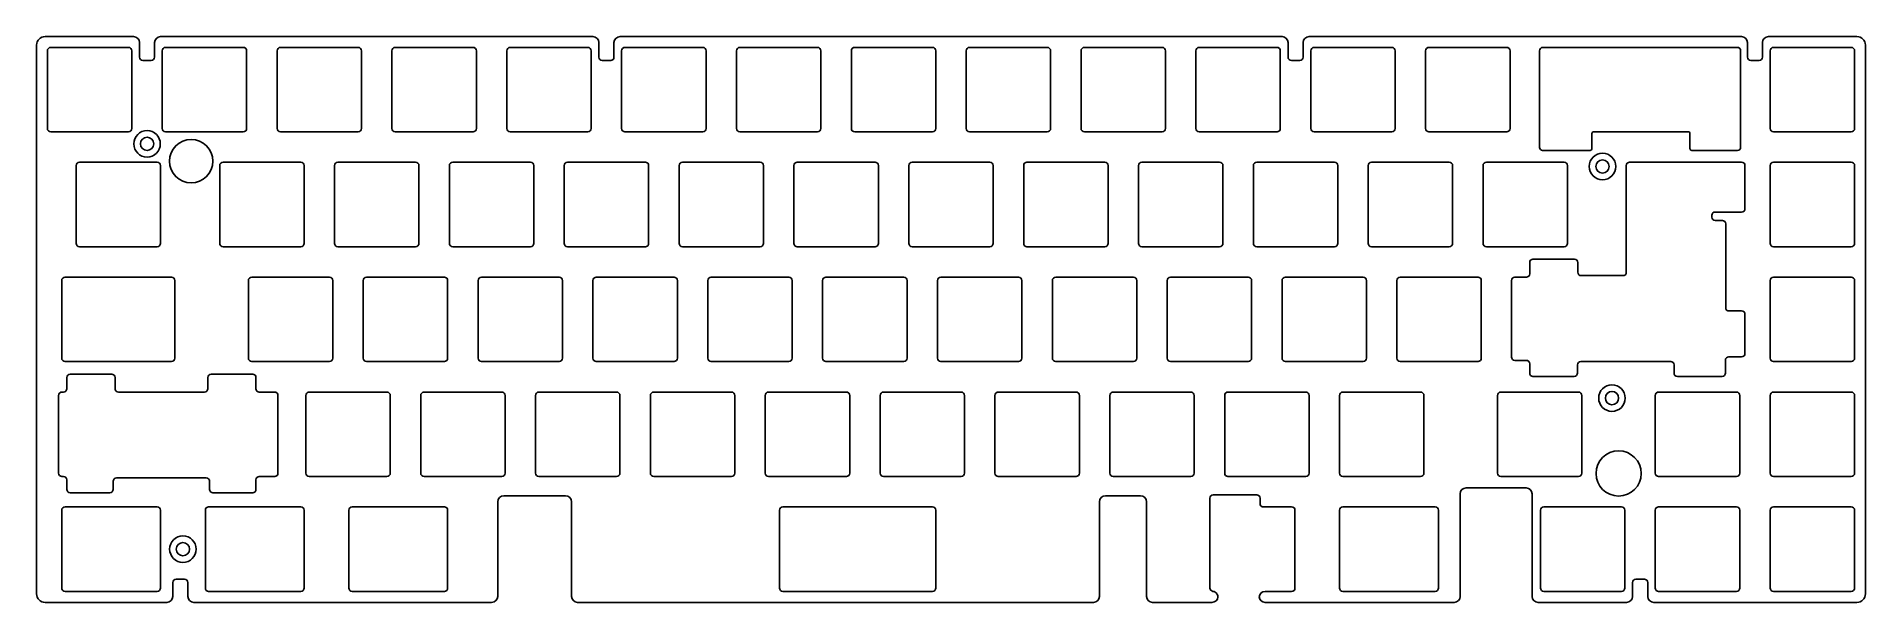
# Model space of a CAD drawing. Header units: millimetres. Extents: x 1 to 304, y -125 to -31.
import ezdxf

# ---------------------------------------------------------------- set-up
doc = ezdxf.new("R2010")
doc.units = ezdxf.units.MM
doc.layers.get('0').update_dxf_attribs({"linetype": 'CONTINUOUS'})

msp = doc.modelspace()

# ---------------------------------------------------------------- linework, layer by layer
for p, q in [((1.14, -32.56), (1.14, -123.58)), ((17.21, -31.16), (2.54, -31.16)), ((18.21, -34.56), (18.21, -32.16)), ((20.71, -32.16), (20.71, -34.56)), ((93.41, -31.16), (21.71, -31.16)), ((94.41, -34.56), (94.41, -32.16)), ((96.91, -32.16), (96.91, -34.56)), ((207.71, -31.16), (97.91, -31.16)), ((208.71, -34.56), (208.71, -32.16)), ((211.21, -32.16), (211.21, -34.56)), ((283.91, -31.16), (212.21, -31.16)), ((284.91, -34.56), (284.91, -32.16)), ((287.41, -32.16), (287.41, -34.56)), ((293.67, -31.16), (288.41, -31.16)), ((303.08, -31.16), (293.67, -31.16)), ((304.48, -123.58), (304.48, -32.56)), ((20.16, -35.11), (18.76, -35.11)), ((96.36, -35.11), (94.96, -35.11)), ((210.66, -35.11), (209.26, -35.11)), ((286.86, -35.11), (285.46, -35.11)), ((238.26, -105.99), (248.18, -105.99)), ((77.62, -122.15), (77.62, -108.3)), ((78.62, -107.3), (88.88, -107.3)), ((89.88, -108.3), (89.88, -122.15)), ((177.43, -122.15), (177.43, -108.3)), ((178.43, -107.3), (184.24, -107.3)), ((185.24, -108.3), (185.24, -122.15)), ((195.76, -122.6), (195.76, -107.7)), ((196.31, -107.15), (203.51, -107.15)), ((204.06, -107.7), (204.06, -108.6)), ((204.61, -109.15), (209.31, -109.15)), ((237.26, -123.98), (237.26, -106.99)), ((249.18, -106.99), (249.18, -123.98)), ((209.86, -109.7), (209.86, -122.6)), ((24.28, -121.13), (25.68, -121.13)), ((266.41, -121.13), (267.81, -121.13)), ((23.73, -123.98), (23.73, -121.68)), ((26.23, -121.68), (26.23, -123.98)), ((77.62, -123.98), (77.62, -122.15)), ((89.88, -122.15), (89.88, -123.98)), ((177.43, -123.98), (177.43, -122.15)), ((185.24, -122.15), (185.24, -123.98)), ((209.31, -123.15), (204.91, -123.15)), ((265.86, -123.98), (265.86, -121.68)), ((268.36, -121.68), (268.36, -123.98)), ((2.54, -124.98), (22.73, -124.98)), ((27.23, -124.98), (76.62, -124.98)), ((90.88, -124.98), (176.43, -124.98)), ((186.24, -124.98), (196.09, -124.98)), ((204.91, -124.98), (236.26, -124.98)), ((250.18, -124.98), (264.86, -124.98)), ((269.36, -124.98), (303.08, -124.98))]:
    msp.add_line(p, q)
for points in [[(3.48, -32.95), (16.38, -32.95, -0.414214), (16.93, -33.5), (16.93, -46.4, -0.414214), (16.38, -46.95), (3.48, -46.95, -0.414214), (2.93, -46.4), (2.93, -33.5, -0.414214)], [(35.98, -33.5), (35.98, -46.4, -0.414214), (35.43, -46.95), (22.53, -46.95, -0.414214), (21.98, -46.4), (21.98, -33.5, -0.414214), (22.53, -32.95), (35.43, -32.95, -0.414214)], [(55.03, -33.5), (55.03, -46.4, -0.414214), (54.48, -46.95), (41.58, -46.95, -0.414214), (41.03, -46.4), (41.03, -33.5, -0.414214), (41.58, -32.95), (54.48, -32.95, -0.414214)], [(74.08, -33.5), (74.08, -46.4, -0.414214), (73.53, -46.95), (60.63, -46.95, -0.414214), (60.08, -46.4), (60.08, -33.5, -0.414214), (60.63, -32.95), (73.53, -32.95, -0.414214)], [(79.13, -46.4), (79.13, -33.5, -0.414214), (79.68, -32.95), (92.58, -32.95, -0.414214), (93.13, -33.5), (93.13, -46.4, -0.414214), (92.58, -46.95), (79.68, -46.95, -0.414214)], [(98.18, -46.4), (98.18, -33.5, -0.414214), (98.73, -32.95), (111.63, -32.95, -0.414214), (112.18, -33.5), (112.18, -46.4, -0.414214), (111.63, -46.95), (98.73, -46.95, -0.414214)], [(117.23, -46.4), (117.23, -33.5, -0.414214), (117.78, -32.95), (130.68, -32.95, -0.414214), (131.23, -33.5), (131.23, -46.4, -0.414214), (130.68, -46.95), (117.78, -46.95, -0.414214)], [(136.28, -46.4), (136.28, -33.5, -0.414214), (136.83, -32.95), (149.73, -32.95, -0.414214), (150.28, -33.5), (150.28, -46.4, -0.414214), (149.73, -46.95), (136.83, -46.95, -0.414214)], [(155.33, -46.4), (155.33, -33.5, -0.414214), (155.88, -32.95), (168.78, -32.95, -0.414214), (169.33, -33.5), (169.33, -46.4, -0.414214), (168.78, -46.95), (155.88, -46.95, -0.414214)], [(174.38, -46.4), (174.38, -33.5, -0.414214), (174.93, -32.95), (187.83, -32.95, -0.414214), (188.38, -33.5), (188.38, -46.4, -0.414214), (187.83, -46.95), (174.93, -46.95, -0.414214)], [(193.43, -46.4), (193.43, -33.5, -0.414214), (193.98, -32.95), (206.88, -32.95, -0.414214), (207.43, -33.5), (207.43, -46.4, -0.414214), (206.88, -46.95), (193.98, -46.95, -0.414214)], [(212.48, -46.4), (212.48, -33.5, -0.414214), (213.03, -32.95), (225.93, -32.95, -0.414214), (226.48, -33.5), (226.48, -46.4, -0.414214), (225.93, -46.95), (213.03, -46.95, -0.414214)], [(231.53, -46.4), (231.53, -33.5, -0.414214), (232.08, -32.95), (244.98, -32.95, -0.414214), (245.53, -33.5), (245.53, -46.4, -0.414214), (244.98, -46.95), (232.08, -46.95, -0.414214)], [(250.43, -49.53), (250.43, -33.5, -0.414214), (250.98, -32.95), (283.23, -32.95, -0.414214), (283.78, -33.5), (283.78, -49.53, -0.414214), (283.28, -50.03), (275.66, -50.03, -0.414214), (275.36, -49.73), (275.36, -47.25, 0.414214), (275.06, -46.95), (259.41, -46.95, 0.414214), (259.11, -47.25), (259.11, -49.73, -0.414214), (258.81, -50.03), (250.93, -50.03, -0.414214)], [(288.68, -46.4), (288.68, -33.5, -0.414214), (289.23, -32.95), (302.13, -32.95, -0.414214), (302.68, -33.5), (302.68, -46.4, -0.414214), (302.13, -46.95), (289.23, -46.95, -0.414214)], [(8.25, -52, 0.414214), (7.7, -52.55), (7.7, -65.45, 0.414214), (8.25, -66), (21.15, -66, 0.414214), (21.7, -65.45), (21.7, -52.55, 0.414214), (21.15, -52)], [(32.06, -52, 0.414214), (31.51, -52.55), (31.51, -65.45, 0.414214), (32.06, -66), (44.96, -66, 0.414214), (45.51, -65.45), (45.51, -52.55, 0.414214), (44.96, -52)], [(64.01, -66, 0.414214), (64.56, -65.45), (64.56, -52.55, 0.414214), (64.01, -52), (51.11, -52, 0.414214), (50.56, -52.55), (50.56, -65.45, 0.414214), (51.11, -66)], [(70.16, -52, 0.414214), (69.61, -52.55), (69.61, -65.45, 0.414214), (70.16, -66), (83.06, -66, 0.414214), (83.61, -65.45), (83.61, -52.55, 0.414214), (83.06, -52)], [(89.21, -52), (102.11, -52, -0.414214), (102.66, -52.55), (102.66, -65.45, -0.414214), (102.11, -66), (89.21, -66, -0.414214), (88.66, -65.45), (88.66, -52.55, -0.414214)], [(121.16, -66, 0.414214), (121.71, -65.45), (121.71, -52.55, 0.414214), (121.16, -52), (108.26, -52, 0.414214), (107.71, -52.55), (107.71, -65.45, 0.414214), (108.26, -66)], [(127.31, -52, 0.414214), (126.76, -52.55), (126.76, -65.45, 0.414214), (127.31, -66), (140.21, -66, 0.414214), (140.76, -65.45), (140.76, -52.55, 0.414214), (140.21, -52)], [(146.36, -52, 0.414214), (145.81, -52.55), (145.81, -65.45, 0.414214), (146.36, -66), (159.26, -66, 0.414214), (159.81, -65.45), (159.81, -52.55, 0.414214), (159.26, -52)], [(165.41, -52, 0.414214), (164.86, -52.55), (164.86, -65.45, 0.414214), (165.41, -66), (178.31, -66, 0.414214), (178.86, -65.45), (178.86, -52.55, 0.414214), (178.31, -52)], [(197.36, -66, 0.414214), (197.91, -65.45), (197.91, -52.55, 0.414214), (197.36, -52), (184.46, -52, 0.414214), (183.91, -52.55), (183.91, -65.45, 0.414214), (184.46, -66)], [(216.41, -66, 0.414214), (216.96, -65.45), (216.96, -52.55, 0.414214), (216.41, -52), (203.51, -52, 0.414214), (202.96, -52.55), (202.96, -65.45, 0.414214), (203.51, -66)], [(222.56, -52, 0.414214), (222.01, -52.55), (222.01, -65.45, 0.414214), (222.56, -66), (235.46, -66, 0.414214), (236.01, -65.45), (236.01, -52.55, 0.414214), (235.46, -52)], [(254.51, -66, 0.414214), (255.06, -65.45), (255.06, -52.55, 0.414214), (254.51, -52), (241.61, -52, 0.414214), (241.06, -52.55), (241.06, -65.45, 0.414214), (241.61, -66)], [(281.3, -76.11, 0.414214), (281.85, -76.66), (283.95, -76.66, -0.414214), (284.5, -77.21), (284.5, -83.71, -0.414214), (283.95, -84.26), (281.8, -84.26, 0.414214), (281.25, -84.81), (281.25, -86.95, -0.414214), (280.7, -87.5), (273.28, -87.5, -0.414214), (272.73, -86.95), (272.73, -85.6, 0.414214), (272.18, -85.05), (257.28, -85.05, 0.414214), (256.73, -85.6), (256.73, -86.95, -0.414214), (256.18, -87.5), (249.34, -87.5, -0.414214), (248.79, -86.95), (248.79, -85.4, 0.414214), (248.24, -84.85), (246.32, -84.85, -0.414214), (245.77, -84.3), (245.77, -71.6, -0.414214), (246.32, -71.05), (248.24, -71.05, 0.414214), (248.79, -70.5), (248.79, -68.62, -0.414214), (249.34, -68.07), (256.24, -68.07, -0.414214), (256.79, -68.62), (256.79, -70.25, 0.414214), (257.34, -70.8), (264.27, -70.8, 0.414214), (264.82, -70.25), (264.82, -52.55, -0.414214), (265.37, -52), (283.95, -52, -0.414214), (284.5, -52.55), (284.5, -59.7, -0.414214), (283.95, -60.25), (279.55, -60.25, 0.414214), (279, -60.8), (279, -61.1, 0.414214), (279.55, -61.65), (280.75, -61.65, -0.414214), (281.3, -62.2)], [(289.23, -52, 0.414214), (288.68, -52.55), (288.68, -65.45, 0.414214), (289.23, -66), (302.13, -66, 0.414214), (302.68, -65.45), (302.68, -52.55, 0.414214), (302.13, -52)], [(23.53, -85.05, 0.414214), (24.08, -84.5), (24.08, -71.6, 0.414214), (23.53, -71.05), (5.86, -71.05, 0.414214), (5.31, -71.6), (5.31, -84.5, 0.414214), (5.86, -85.05)], [(36.82, -71.05, 0.414214), (36.27, -71.6), (36.27, -84.5, 0.414214), (36.82, -85.05), (49.72, -85.05, 0.414214), (50.27, -84.5), (50.27, -71.6, 0.414214), (49.72, -71.05)], [(68.77, -85.05, 0.414214), (69.32, -84.5), (69.32, -71.6, 0.414214), (68.77, -71.05), (55.87, -71.05, 0.414214), (55.32, -71.6), (55.32, -84.5, 0.414214), (55.87, -85.05)], [(74.92, -71.05, 0.414214), (74.37, -71.6), (74.37, -84.5, 0.414214), (74.92, -85.05), (87.82, -85.05, 0.414214), (88.37, -84.5), (88.37, -71.6, 0.414214), (87.82, -71.05)], [(93.97, -71.05), (106.87, -71.05, -0.414214), (107.42, -71.6), (107.42, -84.5, -0.414214), (106.87, -85.05), (93.97, -85.05, -0.414214), (93.42, -84.5), (93.42, -71.6, -0.414214)], [(125.92, -85.05, 0.414214), (126.47, -84.5), (126.47, -71.6, 0.414214), (125.92, -71.05), (113.02, -71.05, 0.414214), (112.47, -71.6), (112.47, -84.5, 0.414214), (113.02, -85.05)], [(132.07, -71.05, 0.414214), (131.52, -71.6), (131.52, -84.5, 0.414214), (132.07, -85.05), (144.97, -85.05, 0.414214), (145.52, -84.5), (145.52, -71.6, 0.414214), (144.97, -71.05)], [(151.12, -71.05, 0.414214), (150.57, -71.6), (150.57, -84.5, 0.414214), (151.12, -85.05), (164.02, -85.05, 0.414214), (164.57, -84.5), (164.57, -71.6, 0.414214), (164.02, -71.05)], [(170.17, -71.05, 0.414214), (169.62, -71.6), (169.62, -84.5, 0.414214), (170.17, -85.05), (183.07, -85.05, 0.414214), (183.62, -84.5), (183.62, -71.6, 0.414214), (183.07, -71.05)], [(189.22, -71.05, 0.414214), (188.67, -71.6), (188.67, -84.5, 0.414214), (189.22, -85.05), (202.12, -85.05, 0.414214), (202.67, -84.5), (202.67, -71.6, 0.414214), (202.12, -71.05)], [(221.17, -85.05, 0.414214), (221.72, -84.5), (221.72, -71.6, 0.414214), (221.17, -71.05), (208.27, -71.05, 0.414214), (207.72, -71.6), (207.72, -84.5, 0.414214), (208.27, -85.05)], [(227.32, -71.05, 0.414214), (226.77, -71.6), (226.77, -84.5, 0.414214), (227.32, -85.05), (240.22, -85.05, 0.414214), (240.77, -84.5), (240.77, -71.6, 0.414214), (240.22, -71.05)], [(289.23, -71.05), (302.13, -71.05, -0.414214), (302.68, -71.6), (302.68, -84.5, -0.414214), (302.13, -85.05), (289.23, -85.05, -0.414214), (288.68, -84.5), (288.68, -71.6, -0.414214)], [(14.15, -89.55, 0.414214), (14.7, -90.1), (28.98, -90.1, 0.414214), (29.53, -89.55), (29.53, -87.7, -0.414214), (30.08, -87.15), (36.98, -87.15, -0.414214), (37.53, -87.7), (37.53, -89.55, 0.414214), (38.08, -90.1), (40.63, -90.1, -0.414214), (41.18, -90.65), (41.18, -103.55, -0.414214), (40.63, -104.1), (38.08, -104.1, 0.414214), (37.53, -104.65), (37.53, -106.24, -0.414214), (36.98, -106.79), (30.39, -106.79, -0.414214), (29.84, -106.24), (29.84, -104.9, 0.414214), (29.29, -104.35), (14.39, -104.35, 0.414214), (13.84, -104.9), (13.84, -106.24, -0.414214), (13.29, -106.79), (6.7, -106.79, -0.414214), (6.15, -106.24), (6.15, -104.65, 0.414214), (5.6, -104.1), (5.35, -104.1, -0.414214), (4.8, -103.55), (4.8, -90.65, -0.414214), (5.35, -90.1), (5.6, -90.1, 0.414214), (6.15, -89.55), (6.15, -87.7, -0.414214), (6.7, -87.15), (13.6, -87.15, -0.414214), (14.15, -87.7)], [(59.25, -104.1, 0.414214), (59.8, -103.55), (59.8, -90.65, 0.414214), (59.25, -90.1), (46.35, -90.1, 0.414214), (45.8, -90.65), (45.8, -103.55, 0.414214), (46.35, -104.1)], [(78.85, -90.65, 0.414214), (78.3, -90.1), (65.4, -90.1, 0.414214), (64.85, -90.65), (64.85, -103.55, 0.414214), (65.4, -104.1), (78.3, -104.1, 0.414214), (78.85, -103.55)], [(97.35, -104.1, 0.414214), (97.9, -103.55), (97.9, -90.65, 0.414214), (97.35, -90.1), (84.45, -90.1, 0.414214), (83.9, -90.65), (83.9, -103.55, 0.414214), (84.45, -104.1)], [(103.5, -90.1, 0.414214), (102.95, -90.65), (102.95, -103.55, 0.414214), (103.5, -104.1), (116.4, -104.1, 0.414214), (116.95, -103.55), (116.95, -90.65, 0.414214), (116.4, -90.1)], [(122.55, -90.1, 0.414214), (122, -90.65), (122, -103.55, 0.414214), (122.55, -104.1), (135.45, -104.1, 0.414214), (136, -103.55), (136, -90.65, 0.414214), (135.45, -90.1)], [(154.5, -104.1, 0.414214), (155.05, -103.55), (155.05, -90.65, 0.414214), (154.5, -90.1), (141.6, -90.1, 0.414214), (141.05, -90.65), (141.05, -103.55, 0.414214), (141.6, -104.1)], [(160.65, -90.1, 0.414214), (160.1, -90.65), (160.1, -103.55, 0.414214), (160.65, -104.1), (173.55, -104.1, 0.414214), (174.1, -103.55), (174.1, -90.65, 0.414214), (173.55, -90.1)], [(192.6, -104.1, 0.414214), (193.15, -103.55), (193.15, -90.65, 0.414214), (192.6, -90.1), (179.7, -90.1, 0.414214), (179.15, -90.65), (179.15, -103.55, 0.414214), (179.7, -104.1)], [(211.65, -104.1, 0.414214), (212.2, -103.55), (212.2, -90.65, 0.414214), (211.65, -90.1), (198.75, -90.1, 0.414214), (198.2, -90.65), (198.2, -103.55, 0.414214), (198.75, -104.1)], [(217.8, -90.1, 0.414214), (217.25, -90.65), (217.25, -103.55, 0.414214), (217.8, -104.1), (230.7, -104.1, 0.414214), (231.25, -103.55), (231.25, -90.65, 0.414214), (230.7, -90.1)], [(256.89, -104.1), (243.99, -104.1, -0.414214), (243.44, -103.55), (243.44, -90.65, -0.414214), (243.99, -90.1), (256.89, -90.1, -0.414214), (257.44, -90.65), (257.44, -103.55, -0.414214)], [(270.18, -90.1, 0.414214), (269.63, -90.65), (269.63, -103.55, 0.414214), (270.18, -104.1), (283.08, -104.1, 0.414214), (283.63, -103.55), (283.63, -90.65, 0.414214), (283.08, -90.1)], [(289.23, -90.1, 0.414214), (288.68, -90.65), (288.68, -103.55, 0.414214), (289.23, -104.1), (302.13, -104.1, 0.414214), (302.68, -103.55), (302.68, -90.65, 0.414214), (302.13, -90.1)], [(5.86, -109.15, 0.414214), (5.31, -109.7), (5.31, -122.6, 0.414214), (5.86, -123.15), (21.15, -123.15, 0.414214), (21.7, -122.6), (21.7, -109.7, 0.414214), (21.15, -109.15)], [(45.51, -109.7), (45.51, -122.6, -0.414214), (44.96, -123.15), (29.68, -123.15, -0.414214), (29.13, -122.6), (29.13, -109.7, -0.414214), (29.68, -109.15), (44.96, -109.15, -0.414214)], [(69.32, -109.7), (69.32, -122.6, -0.414214), (68.77, -123.15), (53.49, -123.15, -0.414214), (52.94, -122.6), (52.94, -109.7, -0.414214), (53.49, -109.15), (68.77, -109.15, -0.414214)], [(150.28, -109.7), (150.28, -122.6, -0.414214), (149.73, -123.15), (124.93, -123.15, -0.414214), (124.38, -122.6), (124.38, -109.7, -0.414214), (124.93, -109.15), (149.73, -109.15, -0.414214)], [(233.68, -109.7), (233.68, -122.6, -0.414214), (233.13, -123.15), (217.8, -123.15, -0.414214), (217.25, -122.6), (217.25, -109.7, -0.414214), (217.8, -109.15), (233.13, -109.15, -0.414214)], [(264.58, -109.7), (264.58, -122.6, -0.414214), (264.03, -123.15), (251.13, -123.15, -0.414214), (250.58, -122.6), (250.58, -109.7, -0.414214), (251.13, -109.15), (264.03, -109.15, -0.414214)], [(283.63, -109.7), (283.63, -122.6, -0.414214), (283.08, -123.15), (270.18, -123.15, -0.414214), (269.63, -122.6), (269.63, -109.7, -0.414214), (270.18, -109.15), (283.08, -109.15, -0.414214)], [(302.68, -109.7), (302.68, -122.6, -0.414214), (302.13, -123.15), (289.23, -123.15, -0.414214), (288.68, -122.6), (288.68, -109.7, -0.414214), (289.23, -109.15), (302.13, -109.15, -0.414214)]]:
    msp.add_lwpolyline(points, format="xyb", close=True)
for centre, radius in [((19.46, -48.95), 2.2), ((19.46, -48.95), 1.1), ((26.78, -51.82), 3.6), ((260.87, -52.7), 2.2), ((260.87, -52.7), 1.1), ((262.44, -91.1), 2.2), ((262.44, -91.1), 1.1), ((263.54, -103.6), 3.75), ((25.41, -116.15), 2.2), ((25.41, -116.15), 1.1)]:
    msp.add_circle(centre, radius)
for centre, radius, start, end in [((2.54, -32.56), 1.4, 90, 180), ((17.21, -32.16), 1, 0, 90), ((21.71, -32.16), 1, 90, 180), ((93.41, -32.16), 1, 0, 90), ((97.91, -32.16), 1, 90, 180), ((207.71, -32.16), 1, 0, 90), ((212.21, -32.16), 1, 90, 180), ((283.91, -32.16), 1, 0, 90), ((288.41, -32.16), 1, 90, 180), ((303.08, -32.56), 1.4, 0, 90), ((18.76, -34.56), 0.55, 180, 270), ((20.16, -34.56), 0.55, 270, 360), ((94.96, -34.56), 0.55, 180, 270), ((96.36, -34.56), 0.55, 270, 360), ((209.26, -34.56), 0.55, 180, 270), ((210.66, -34.56), 0.55, -90, 0), ((285.46, -34.56), 0.55, 180, 270), ((286.86, -34.56), 0.55, -90, 0), ((238.26, -106.99), 1, 90, 180), ((248.18, -106.99), 1, 0, 90), ((78.62, -108.3), 1, 90, 180), ((88.88, -108.3), 1, 0, 90), ((178.43, -108.3), 1, 90, 180), ((184.24, -108.3), 1, 0, 90), ((196.31, -107.7), 0.55, 90, 180), ((203.51, -107.7), 0.55, 0, 90), ((204.61, -108.6), 0.55, 180, 270), ((209.31, -109.7), 0.55, 0, 90), ((24.28, -121.68), 0.55, 90, 180), ((25.68, -121.68), 0.55, 0, 90), ((266.41, -121.68), 0.55, 90, 180), ((267.81, -121.68), 0.55, 0, 90), ((2.54, -123.58), 1.4, 180, 270), ((22.73, -123.98), 1, 270, 360), ((27.23, -123.98), 1, 180, 270), ((76.62, -123.98), 1, -90, 0), ((90.88, -123.98), 1, 180, 270), ((176.43, -123.98), 1, -90, 0), ((186.24, -123.98), 1, 180, 270), ((196.31, -122.6), 0.55, 180, 264.0081), ((196.09, -123.98), 1, 270, 355.6878), ((204.91, -124.15), 1, 90, 175.3065), ((204.91, -123.98), 1, 184.6935, 270), ((209.31, -122.6), 0.55, 270, 360), ((236.26, -123.98), 1, 270, 360), ((250.18, -123.98), 1, 180, 270), ((264.86, -123.98), 1, -90, 0), ((269.36, -123.98), 1, 180, 270), ((303.08, -123.58), 1.4, 270, 360)]:
    msp.add_arc(centre, radius, start, end)
msp.add_open_spline([(196.26, -123.15), (196.38, -123.17), (196.51, -123.21), (196.73, -123.35), (196.83, -123.44), (196.96, -123.63), (197.01, -123.72), (197.07, -123.9), (197.09, -123.98), (197.09, -124.06)], degree=3, knots=[0.0000002, 0.0000002, 0.0000002, 0.0000002, 0.0390644, 0.0390644, 0.0781289, 0.0781289, 0.1096362, 0.1096362, 0.1336081, 0.1336081, 0.1336081, 0.1336081])

doc.saveas('drawing.dxf')
